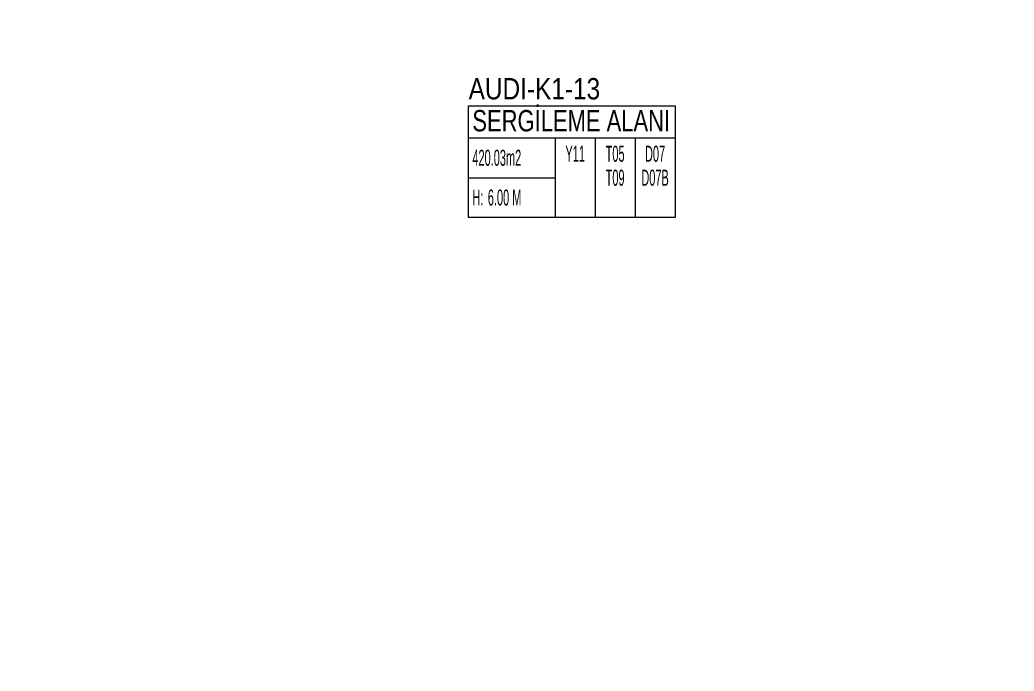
# Model space of a CAD drawing. Extents: x -2749 to 23780, y -1311 to 8245.
# Drawn here: x 8396.9 to 8863.5, y 619.8 to 925.3 of the extents above; entities that cross this region are included whole.
import ezdxf
from ezdxf.enums import TextEntityAlignment as Align

# ---------------------------------------------------------------- set-up
doc = ezdxf.new("R2010")
doc.units = 0
doc.header["$MEASUREMENT"] = 0
doc.layers.get('0').update_dxf_attribs({"color": 9, "lineweight": 9})
for name, color, linetype, lineweight in [('06D', 9, 'Continuous', 9), ('21', 9, 'Continuous', 9), ('40', 9, 'Continuous', 9), ('40B', 9, 'Continuous', 9)]:
    doc.layers.add(name, color=color, linetype=linetype, lineweight=lineweight)
doc.styles.add('Arial', font='arial.ttf', dxfattribs={"height": 2.5})
doc.styles.add('MuuM_TEXT-STANDART', font='ARIALN.TTF')

# ---------------------------------------------------------------- blocks, each defined once
blk = doc.blocks.new('0_roomno2-flat-2')
at = {"layer": '21'}
blk.add_lwpolyline([(96.88, -52.5), (0, -52.5), (0, 0), (96.88, 0)], close=True, dxfattribs=at)
for points in [[(0, -15), (96.88, -15)], [(40.62, -15), (40.62, -52.5)], [(59.38, -15), (59.38, -52.5)], [(78.12, -15), (78.12, -52.5)], [(0, -33.75), (40.62, -33.75)]]:
    blk.add_lwpolyline(points, dxfattribs=at)
at = {"layer": '21', "style": 'MuuM_TEXT-STANDART', "width": 0.6}
blk.add_text('H:', height=7.5, dxfattribs=at).set_placement((1.75, -43.04), align=Align.MIDDLE_LEFT)
at = {"layer": '21', "style": 'Arial'}
blk.add_attdef('ODANO', (0, 5.85), '', height=10, dxfattribs=at)
blk.add_attdef('MEKANADI', text='', height=10, dxfattribs=at).set_placement((1.75, -15), align=Align.BOTTOM_LEFT)
at = {"layer": '21', "style": 'MuuM_TEXT-STANDART', "width": 0.6}
for tag, p in [('YER01', (50, -22.5)), ('TAVAN01', (68.75, -22.5)), ('DUVAR01', (87.5, -22.5)), ('YER02', (50, -33.75)), ('TAVAN02', (68.75, -33.75)), ('DUVAR02', (87.5, -33.75)), ('YER03', (50, -45)), ('TAVAN03', (68.75, -45)), ('DUVAR03', (87.5, -45))]:
    blk.add_attdef(tag, text='', height=7.5, dxfattribs=at).set_placement(p, align=Align.MIDDLE_CENTER)
for tag, p in [('M2', (1.75, -24.38)), ('TEMIZTAVANYUKSEKLIGI', (9, -43.04))]:
    blk.add_attdef(tag, text='', height=7.5, dxfattribs=at).set_placement(p, align=Align.MIDDLE_LEFT)
blk = doc.blocks.new('1.KAT PLANI')
at = {"layer": '40'}
blk.add_lwpolyline([(7024.09, 821.21, -0.130719), (9996.87, 1970.74, -0.130719)], format="xyb", dxfattribs=at)
at = {"layer": '40B'}
blk.add_lwpolyline([(7107.5, 770.11, -0.130102), (10006.37, 1883.89), (9994.68, 1990.76, -0.029312), (10727.44, 2027.57), (10727.5, 916.43, 0.271408), (9762.5, 325), (7107.5, 325)], format="xyb", close=True, dxfattribs=at)
ref = blk.add_blockref('0_roomno2-flat-2', (8607.5, 885))
ref.add_attrib('ODANO', 'AUDI-K1-13', dxfattribs={"layer": '21', "height": 10, "style": 'MuuM_TEXT-STANDART'}).set_placement((8607.5, 885), align=Align.BOTTOM_LEFT)
ref.add_attrib('MEKANADI', 'SERGİLEME ALANI ', dxfattribs={"layer": '21', "height": 10, "style": 'MuuM_TEXT-STANDART', "width": 0.9}).set_placement((8609.25, 870), align=Align.BOTTOM_LEFT)
ref.add_attrib('M2', '420.03m2', dxfattribs={"layer": '21', "height": 7.5, "style": 'MuuM_TEXT-STANDART', "width": 0.6}).set_placement((8609.25, 860.62), align=Align.MIDDLE_LEFT)
ref.add_attrib('TEMIZTAVANYUKSEKLIGI', '6.00 M', dxfattribs={"layer": '21', "height": 7.5, "style": 'MuuM_TEXT-STANDART', "width": 0.6}).set_placement((8616.5, 841.96), align=Align.MIDDLE_LEFT)
ref.add_attrib('YER01', 'Y11', dxfattribs={"layer": '21', "height": 7.5, "style": 'MuuM_TEXT-STANDART', "width": 0.6}).set_placement((8657.5, 862.5), align=Align.MIDDLE_CENTER)
ref.add_attrib('TAVAN01', 'T05', dxfattribs={"layer": '21', "height": 7.5, "style": 'MuuM_TEXT-STANDART', "width": 0.6}).set_placement((8676.25, 862.5), align=Align.MIDDLE_CENTER)
ref.add_attrib('DUVAR01', 'D07', dxfattribs={"layer": '21', "height": 7.5, "style": 'MuuM_TEXT-STANDART', "width": 0.6}).set_placement((8695, 862.5), align=Align.MIDDLE_CENTER)
ref.add_attrib('TAVAN02', 'T09', dxfattribs={"layer": '21', "height": 7.5, "style": 'MuuM_TEXT-STANDART', "width": 0.6}).set_placement((8676.25, 851.25), align=Align.MIDDLE_CENTER)
ref.add_attrib('DUVAR02', 'D07B', dxfattribs={"layer": '21', "height": 7.5, "style": 'MuuM_TEXT-STANDART', "width": 0.6}).set_placement((8695, 851.25), align=Align.MIDDLE_CENTER)

msp = doc.modelspace()

# ---------------------------------------------------------------- block references
at = {"layer": '06D'}
msp.add_blockref('1.KAT PLANI', (0, 0), dxfattribs=at)

doc.saveas('drawing.dxf')
